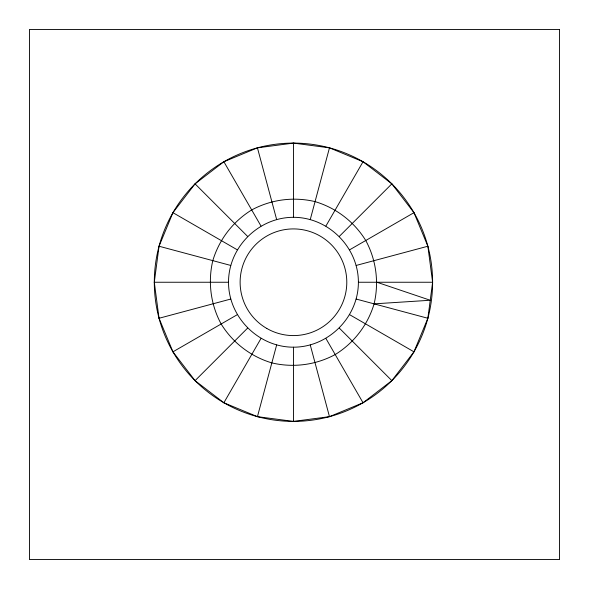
<?xml version="1.0" encoding="UTF-8"?>
<svg xmlns="http://www.w3.org/2000/svg" width="589" height="589" viewBox="0 0 589 589"><rect width="100%" height="100%" fill="white"/><g stroke="black" fill="none" stroke-linecap="round" stroke-linejoin="round"><path stroke-width="0.88" d="M154.303 282.249L159.045 246.231L172.945 212.673L195.062 183.856L223.879 161.739L257.437 147.839L293.455 143.098L329.472 147.839L363.03 161.739L391.847 183.856L413.964 212.673L427.864 246.231L432.606 282.249L427.864 318.266L413.964 351.824L391.847 380.641L363.03 402.758L329.472 416.659L293.455 421.4L257.437 416.659L223.879 402.758L195.062 380.641L172.945 351.824L159.045 318.266L154.303 282.249L228.517 282.249C228.473 317.228 258.475 347.23 293.455 347.186C328.434 347.23 358.436 317.228 358.392 282.249C358.436 247.277 328.434 217.267 293.455 217.312C258.475 217.267 228.473 247.277 228.517 282.249M374.103 303.858C379.183 282.418 376.224 259.896 365.762 240.503C354.195 221.744 336.179 207.917 315.063 201.607C293.624 196.52 271.102 199.48 251.709 209.942C232.949 221.508 219.123 239.532 212.806 260.64C207.726 282.079 210.685 304.601 221.147 323.994C232.714 342.754 250.737 356.581 271.846 362.898C293.285 367.978 315.807 365.018 335.2 354.556C353.96 342.989 367.786 324.973 374.103 303.858L430.235 300.257L376.945 282.249M257.437 416.659L276.646 344.977M310.263 219.528L329.472 147.839M223.879 402.758A139.151 139.151 0 0 0 432.606 282.249A139.151 139.151 0 0 0 223.879 161.739A139.151 139.151 0 0 0 223.879 402.758L260.986 338.484M325.923 226.014L363.03 161.739M195.062 380.641L247.535 328.169M339.374 236.329L391.847 183.856M172.945 351.824L237.22 314.717M349.689 249.78L413.964 212.673M159.045 318.266L230.733 299.057M356.183 265.44L427.864 246.231M358.392 282.249L432.606 282.249M159.045 246.231L230.733 265.44M356.183 299.057L427.864 318.266M172.945 212.673L237.22 249.78M349.689 314.717L413.964 351.824M195.062 183.856L247.535 236.329M339.374 328.169L391.847 380.641M223.879 161.739L260.986 226.014M325.923 338.484L363.03 402.758M257.437 147.839L276.646 219.528M310.263 344.977L329.472 416.659M293.455 143.098L293.455 217.312M293.455 347.186L293.455 421.4M559.55 29.45L29.45 29.45L29.45 559.55L559.55 559.55L559.55 29.45M266.788 328.441A53.341 53.341 0 0 0 346.796 282.249A53.341 53.341 0 0 0 266.788 236.056A53.341 53.341 0 0 0 266.788 328.441"/></g></svg>
